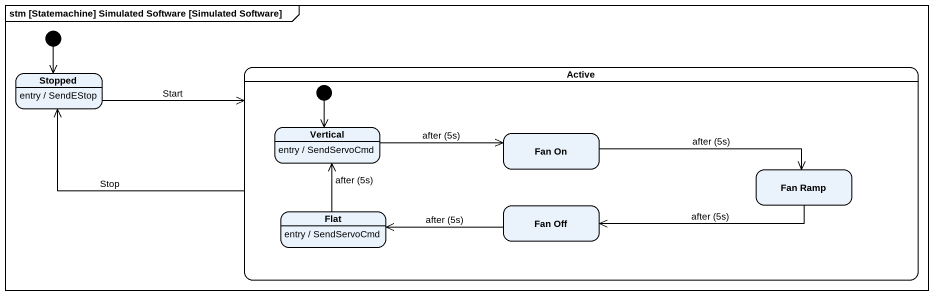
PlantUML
@startuml
mainframe stm [Statemachine] Simulated Software [Simulated Software]
hide empty description
state Stopped
Stopped : entry / SendEStop
state Active {
  state Vertical
  Vertical : entry / SendServoCmd
  state "Fan On" as Fan_On
  state "Fan Ramp" as Fan_Ramp
  state Flat
  Flat : entry / SendServoCmd
  state "Fan Off" as Fan_Off
  [*] --> Vertical
}
[*] --> Stopped
Stopped -right-> Active : Start
Active -left-> Stopped : Stop
Vertical -right-> Fan_On : after (5s)
Fan_On -right-> Fan_Ramp : after (5s)
Fan_Ramp -left-> Fan_Off : after (5s)
Flat -up-> Vertical : after (5s)
Fan_Off -left-> Flat : after (5s)
@enduml
